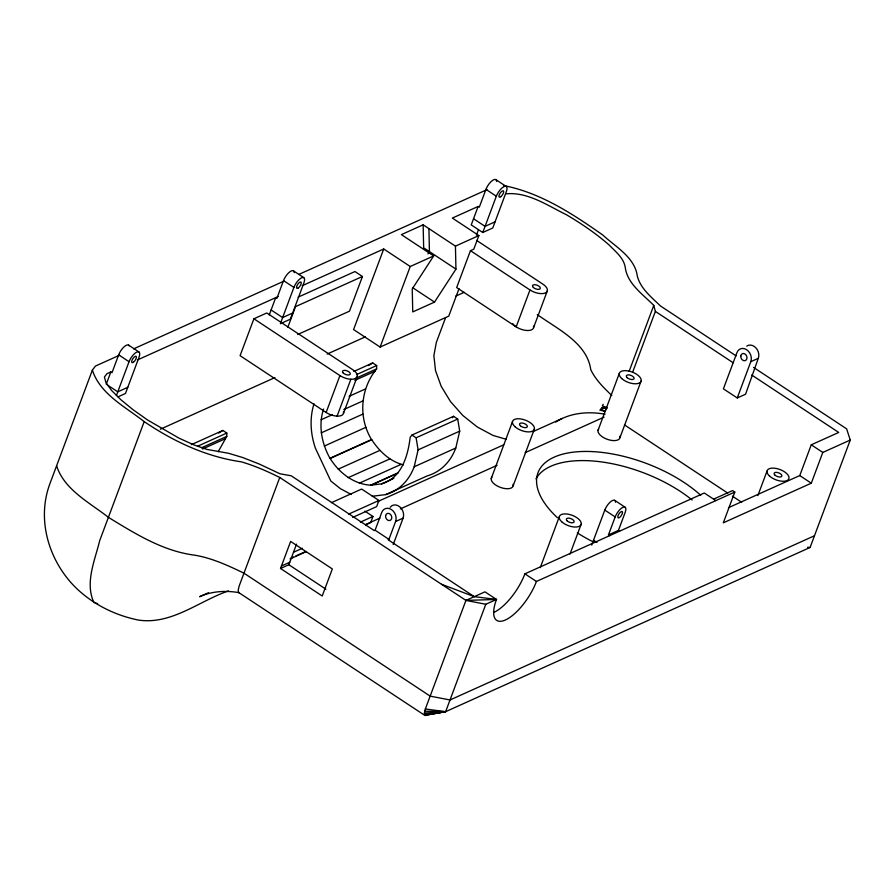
<?xml version="1.0" encoding="UTF-8"?>
<svg xmlns="http://www.w3.org/2000/svg" width="895" height="895" viewBox="0 0 895 895"><rect width="100%" height="100%" fill="white"/><g stroke="black" fill="none" stroke-linecap="round" stroke-linejoin="round"><path stroke-width="1.34" d="M218.19 451.74L226.759 436.413L226.827 433.068L222.877 430.45L191.351 444.658M403.477 464.874C389.929 461.507 379.189 451.192 371.749 439.725L371.548 439.557C358.078 417.529 360.361 388.9 376.616 368.897L376.672 365.54L372.723 362.934L353.816 371.459M753.545 367.409L846.648 428.873L850.25 440.06L810.098 547.46L445.643 711.67L424.745 715.362L424.387 713.102L425.338 709.008L465.948 600.4L484.956 591.841L496.49 599.449A35.867 13.671 -56.6 0 0 505.418 619.978A35.867 13.671 -56.6 0 0 536.429 581.459L734.806 492.071L732.557 490.594L713.583 499.142M392.95 478.769L381.606 483.882L370.653 485.213C353.514 484.106 338.981 472.661 330.143 458.475L329.953 458.296C321.719 443.45 318.128 425.438 323.576 409.026M372.242 496.255L385.644 494.622A64.339 50.948 65.7 0 0 414.195 466.776L418.099 449.883L416.108 437.789L411.957 435.048L410.19 437.275C407.941 455.812 401.765 477.908 381.606 483.882M385.644 494.622L427.251 475.883A64.339 50.948 65.7 0 0 455.79 448.026L459.706 431.144L457.714 419.05L453.552 416.298L411.957 435.048M116.406 395.534L129.048 361.703A8.961 3.412 -56.6 0 1 136.801 352.082A8.961 3.412 -56.6 0 1 139.027 357.206L125.49 393.464L117.995 396.865M269.272 314.883L275.705 297.655L276.857 298.415L283.525 280.582A8.961 3.412 -56.6 0 1 289.89 271.778A8.961 3.412 -56.6 0 1 294.22 272.695M280.806 322.491L293.896 287.429A8.961 3.412 -56.6 0 1 301.649 277.797A8.961 3.412 -56.6 0 1 303.886 282.932L290.338 319.191L280.348 323.721M496.647 181.484A8.961 3.412 -56.6 0 0 492.317 180.577A8.961 3.412 -56.6 0 0 485.951 189.371L479.284 207.215L478.131 206.454L471.24 224.902L482.774 232.521L492.776 227.979L506.313 191.731A8.961 3.412 -56.6 0 0 504.075 186.596A8.961 3.412 -56.6 0 0 496.322 196.229L482.774 232.521M119.617 355.17L95.463 366.055L92.386 370.082L49.885 483.759C36.247 520.297 49.158 562.049 76.724 588.586C93.774 604.751 115.265 615.324 138.222 620.034C171.269 625.124 198.88 601.149 228.449 590.901M106.248 384.235L110.846 371.928L111.998 372.689L118.666 354.856A8.961 3.412 -56.6 0 1 124.304 346.645A8.961 3.412 -56.6 0 1 129.137 345.794M92.386 370.082C99.983 394.102 125.513 406.901 144.196 421.623L99.669 540.714C94.948 560.359 84.768 582.645 93.852 602.391L97.644 603.7M253.9 318.777L339.932 375.576A11.579 5.527 20.5 0 0 355.315 378.574A11.579 5.527 20.5 0 0 352.82 369.769L266.799 312.97L253.9 318.777L240.095 355.684L326.127 412.483A11.579 5.527 20.5 0 0 338.366 416.141A11.579 5.527 20.5 0 0 343.456 411.7M287.854 327.19L295.54 306.638L362.441 276.488L354.946 271.543L298.147 297.14M144.196 421.623C173.529 441.47 206.051 456.752 241.18 461.809C254.549 465.668 267.314 471.318 279.755 477.482L239.144 586.08L238.193 590.185L238.551 592.434L424.745 715.362L445.643 711.67L485.795 604.27L496.49 599.449L474.26 596.652L441.503 584.267M362.441 276.488L349.475 311.18L297.722 334.495M433.672 255.936L412.237 288.917L412.752 311.907L434.511 302.107L455.947 269.126L455.432 246.136L423.145 224.813L401.385 234.624L433.672 255.936L410.234 266.497L383.72 248.989L353.592 329.561L380.118 347.07L448.742 316.148L459.012 288.682M326.127 412.483L339.932 375.576M337.091 416.141L350.885 379.234M280.527 568.482L290.64 541.419L332.325 568.94L322.2 596.003L280.527 568.482L288.839 564.734L296.536 544.149M343.535 413.233L357.34 376.325M380.118 347.07L410.234 266.497M470.457 250.667L456.663 287.575L516.169 326.854L529.974 289.958L470.457 250.667L473.791 249.168L478.87 235.575L452.355 218.067L478.131 206.454M445.509 317.87L436.357 342.337L433.874 355.617L435.518 370.608L441.201 386.293L450.521 401.609L462.849 415.504L477.337 427.038L493.011 435.417L506.156 439.3M476.42 235.184L478.355 230.004M364.892 511.134L372.958 516.46L370.664 522.613L365.619 524.884M331.418 502.677L361.647 489.05L378.943 500.473L376.638 506.615L352.708 517.399M110.846 371.928L106.997 373.662L104.424 377.03L106.013 382.78L111.629 390.533L120.903 399.763L133.198 409.832L147.675 420.057L179.168 438.237L194.025 444.938L206.935 449.413L228.505 453.273L242.769 457.546L259.203 464.013L280.034 473.802L291.188 475.782L374.267 530.601L375.094 530.22L381.762 512.387A8.961 7.104 65.7 0 1 391.439 509.568A8.961 7.104 65.7 0 1 395.601 521.516L388.933 539.361L388.094 539.73L474.26 596.652M393.229 544.518L403.086 518.149A8.961 7.104 65.7 0 0 399.808 506.861A8.961 7.104 65.7 0 0 390.198 507.264M533.588 327.604L547.382 290.707M491.232 478.501L512.477 421.668M513.159 485.817L534.404 428.985M540.278 567.62L559.274 516.807M598.005 430.394L619.25 373.562M629.118 371.369L653.775 305.408C642.979 294.41 627.328 283.804 625.247 267.404C623.703 257.67 615.167 251.372 608.779 244.671C595.667 233.271 581.258 223.504 566.322 214.688C547.55 205.559 527.893 191.743 506.145 193.823M632.642 372.186L655.364 311.393L653.775 305.408M569.992 554.094L581.202 524.123M619.933 437.7L641.178 380.867M591.684 545.111L604.796 510.094A8.961 3.412 -56.6 0 1 611.162 501.301A8.961 3.412 -56.6 0 1 615.491 502.207M608.455 534.919L615.167 516.941A8.961 3.412 -56.6 0 1 622.92 507.32A8.961 3.412 -56.6 0 1 625.157 512.443L618.434 530.422L608.455 534.919L609.607 535.68M737.256 397.951L750.804 361.681A8.961 7.104 65.7 0 0 746.654 349.732A8.961 7.104 65.7 0 0 736.977 352.552L723.406 388.844L737.256 397.951L745.557 394.236L758.3 358.313A8.961 7.104 65.7 0 0 755.839 347.797A8.961 7.104 65.7 0 0 746.766 346.096M734.806 492.071L723.305 522.825L811.295 483.188L822.796 452.434L850.25 440.06M757.864 495.573L767.037 471.038M728.452 507.7L799.761 475.569L811.262 444.815L838.716 432.442L751.688 374.983M603.185 404.26L602.413 405.961L607.224 407.639L604.841 411.342L599.784 410.044M427.955 253.889L429.432 251.607L428.918 228.628M452.378 417.786L453.552 416.298M555.784 422.082C570.193 412.606 588.474 411.252 605.098 414.184M218.648 433.057L222.877 430.45M368.494 365.529L372.723 362.934M127.772 387.311L117.771 391.842L107.4 384.995M292.631 313.037L282.63 317.568L271.095 309.961M495.058 221.826L485.056 226.368L473.533 218.749M133.601 348.871L283.603 281.287M298.852 274.418L486.981 189.65M137.338 360.003L278.2 296.536M302.23 285.695L383.72 248.989M455.432 246.136L478.87 235.575M160.339 429.22L274.944 377.589M327.145 354.062L365.35 336.856M455.656 296.167L464.236 292.296M197.829 446.124L226.827 433.068M356.501 374.636L376.672 365.54M201.543 447.768L226.759 436.413M355.181 378.551L376.616 368.897M202.516 448.999L225.204 438.774M354.89 380.341L375.061 371.257M349.106 396.317L365.496 388.933M321.081 419.777L332.437 414.665M343.781 409.552L362.688 401.027M321.238 432.867L362.833 414.116M324.326 446.068L365.932 427.318M329.953 458.296L371.548 439.557M330.143 458.475L371.749 439.725M338.187 469.181L379.793 450.431M416.108 437.789L457.714 419.05M348.222 477.661L389.828 458.911M418.099 449.883L459.706 431.144M359.365 483.166L400.971 464.415M370.653 485.213L398.387 472.717M370.866 485.314L397.346 473.388M414.195 466.776L455.79 448.026M391.383 479.183L393.912 478.042M348.714 514.088L378.943 500.473M377.6 501.625L503.706 444.815M533.006 431.614L562.306 418.412M293.605 552.215L302.42 548.243M360.361 522.132L372.958 516.46M208.535 592.691L199.619 596.708C211.936 591.069 225.987 590.387 239.2 592.658L238.551 592.434M290.819 558.245L293.37 557.104M295.909 555.952L304.826 551.935M365.954 524.392L379.961 518.082M400.333 508.908L497.117 465.299M525.13 452.68L604.08 417.104M290.047 558.939L306.426 551.555M281.444 566.02L289.767 562.273M395.601 521.516L403.086 518.149M750.804 361.681L758.3 358.313M493.883 612.37A35.867 13.671 -56.6 0 0 524.895 573.84L704.298 493.011L715.832 500.618M814.461 535.769L450.006 699.979L430.159 696.12L243.966 573.192C228.18 565.55 211.936 558.032 194.506 555.146C162.912 551.13 135.055 533.633 108.407 517.344C89.724 502.61 64.194 489.811 56.609 465.792M425.393 715.586L427.508 714.635M424.566 714.937L445.643 711.67L425.338 709.008M424.398 714.512L445.643 711.67L424.711 711.223M438.841 712.364L445.643 711.67L424.387 713.102M279.755 477.482L465.948 600.4L496.49 599.449M601.552 407.561L607.224 407.639L600.657 408.959L604.841 411.342M807.581 547.292L810.098 547.46M503.784 185.589C540.457 192.705 572.711 213.883 602.827 235.049C615.525 246.83 634.846 257.335 637.296 276.052C640.496 288.637 651.549 297.263 660.454 305.956L736.093 355.886M465.948 600.4L485.795 604.27M351.321 494.51L340.469 488.704L330.803 481.007L315.443 448.272A64.339 50.948 65.7 0 1 314.022 403.768M537.257 314.548C557.193 328.946 587.053 342.763 590.756 369.646C595.533 379.816 603.812 387.781 611.777 395.478M495.83 179.604L506.201 186.462M485.951 189.371L496.322 196.229M655.364 311.393L733.117 362.732M811.262 444.815L822.796 452.434M476.599 240.397L542.862 284.14A11.579 5.527 20.5 0 1 545.357 292.945A11.579 5.527 20.5 0 1 529.974 289.958M799.761 475.569L811.295 483.188M455.947 269.126L423.659 247.803L423.145 224.813M624.497 424.924L727.78 493.111M732.423 496.177L741.698 502.308M412.595 287.642L434.511 302.107M293.403 270.816L303.774 277.663M283.525 280.582L293.896 287.429M614.675 500.327L625.046 507.185M604.796 510.094L615.167 516.941M618.434 530.422L619.586 531.183M524.895 573.84L536.429 581.459M128.544 345.09L138.926 351.936M118.666 354.856L129.048 361.703M375.094 530.22L388.933 539.361M288.839 564.734L325.892 589.19M593.542 540.2L596.999 542.493M594.034 542.314A97.779 46.652 20.5 0 1 577.342 532.905M557.473 517.757A97.779 46.652 20.5 0 1 570.227 452.59A97.779 46.652 20.5 0 1 700.729 495.271M535.96 478.87A97.779 46.652 20.5 0 1 601.585 461.932A97.779 46.652 20.5 0 1 692.171 500.025M513.07 484.284A11.579 5.527 20.5 0 1 501.077 487.63A11.579 5.527 20.5 0 1 491.892 477.214M619.843 436.167A11.579 5.527 20.5 0 1 607.85 439.512A11.579 5.527 20.5 0 1 598.665 429.097M533.498 326.071A11.579 5.527 20.5 0 1 525.779 330.4A11.579 5.527 20.5 0 1 512.567 323.52M622.472 512.992L621.88 514.591A3.737 1.421 -56.6 0 1 618.031 517.757A3.737 1.421 -56.6 0 1 619.911 512.712A3.737 1.421 -56.6 0 1 622.472 512.992M514.894 426.613A11.579 5.527 20.5 0 0 533.744 430.271A11.579 5.527 20.5 0 0 521.684 419.106A11.579 5.527 20.5 0 0 514.894 426.613M769.465 475.972A11.579 5.527 20.5 0 0 788.305 479.642A11.579 5.527 20.5 0 0 776.245 468.465A11.579 5.527 20.5 0 0 769.465 475.972M621.678 378.495A11.579 5.527 20.5 0 0 640.518 382.165A11.579 5.527 20.5 0 0 628.458 370.989A11.579 5.527 20.5 0 0 621.678 378.495M561.691 521.751A11.579 5.527 20.5 0 0 580.542 525.41A11.579 5.527 20.5 0 0 568.482 514.245A11.579 5.527 20.5 0 0 561.691 521.751M133.467 362.184A3.737 1.421 -56.6 0 0 136.32 356.624A3.737 1.421 -56.6 0 0 132.326 359.566A3.737 1.421 -56.6 0 0 133.467 362.184M298.315 287.91A3.737 1.421 -56.6 0 0 301.179 282.339A3.737 1.421 -56.6 0 0 297.185 285.292A3.737 1.421 -56.6 0 0 298.315 287.91M500.752 196.699A3.737 1.421 -56.6 0 0 503.605 191.138A3.737 1.421 -56.6 0 0 499.611 194.081A3.737 1.421 -56.6 0 0 500.752 196.699M740.803 356.076A3.737 2.954 65.7 0 0 745.11 360.64A3.737 2.954 65.7 0 0 745.748 354.644A3.737 2.954 65.7 0 0 740.803 356.076M385.6 515.912A3.737 2.954 65.7 0 0 389.907 520.476A3.737 2.954 65.7 0 0 390.533 514.48A3.737 2.954 65.7 0 0 385.6 515.912M520.409 425.785A4.106 1.958 20.5 0 0 527.099 427.083A4.106 1.958 20.5 0 0 522.814 423.122A4.106 1.958 20.5 0 0 520.409 425.785M774.969 475.144A4.106 1.958 20.5 0 0 781.659 476.442A4.106 1.958 20.5 0 0 777.386 472.482A4.106 1.958 20.5 0 0 774.969 475.144M627.182 377.668A4.106 1.958 20.5 0 0 633.873 378.965A4.106 1.958 20.5 0 0 629.588 375.005A4.106 1.958 20.5 0 0 627.182 377.668M567.206 520.924A4.106 1.958 20.5 0 0 573.896 522.221A4.106 1.958 20.5 0 0 569.612 518.261A4.106 1.958 20.5 0 0 567.206 520.924M533.386 287.496A4.106 1.958 20.5 0 0 540.077 288.805A4.106 1.958 20.5 0 0 535.792 284.834A4.106 1.958 20.5 0 0 533.386 287.496M343.344 373.125A4.106 1.958 20.5 0 0 350.034 374.423A4.106 1.958 20.5 0 0 345.75 370.463A4.106 1.958 20.5 0 0 343.344 373.125"/></g></svg>
